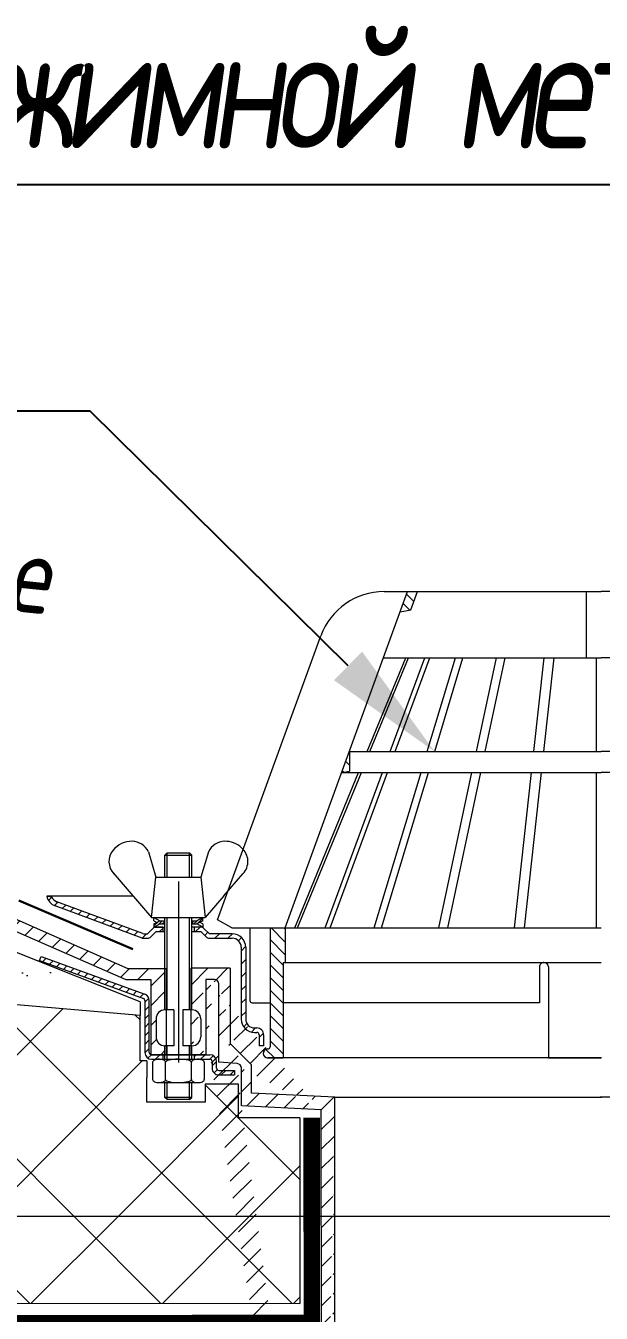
# Model space of a CAD drawing. Header units: millimetres. Extents: x -136099598 to 11807193, y 0 to 779331.
# Drawn here: x 724103 to 724693, y 385343 to 386664 of the extents above; entities that cross this region are included whole.
import ezdxf
from ezdxf import colors
from ezdxf.entities.mleader import LeaderData, LeaderLine
from ezdxf.math import Vec2, Vec3

# ---------------------------------------------------------------- set-up
doc = ezdxf.new("R2010")
doc.units = ezdxf.units.MM
doc.header["$MEASUREMENT"] = 0
doc.linetypes.add('DASHED', pattern=[19.05, 12.7, -6.35])
doc.layers.add('АР_Кровельный аэратор', color=250, linetype='Continuous')
doc.layers.add('АР_Тонкие', color=250, linetype='Continuous', lineweight=5)
doc.styles.add('Архитект', font='isocpeur.ttf', dxfattribs={"width": 0.8, "oblique": 8})
pattern_1 = [(45, (-85664.73, 159521.56), (-67.351921, 67.351921), []), (135, (-85664.73, 159521.56), (-67.351921, -67.351921), [])]

msp = doc.modelspace()

# ---------------------------------------------------------------- hatches: boundary and pattern name
at = {"layer": 'АР_Кровельный аэратор', "lineweight": 15}
h = msp.add_hatch(dxfattribs=at)
h.set_pattern_fill('AR-SAND', color=256, scale=1.8, style=0)
h.set_pattern_definition([(37.5, (-85664.73, 159521.56), (-2.8800563, 88.094383), [0, -69.4944, 0, -77.724, 0, -74.295]), (7.5, (-85664.73, 159521.56), (80.914191, 129.028518), [0, -37.4904, 0, -62.6364, 0, -24.003]), (327.5, (-85720.96, 159521.56), (142.3786266, 0.258693), [0, -22.86, 0, -82.296, 0, -107.442]), (317.5, (-85720.96, 159521.56), (137.440161, 40.127278), [0, -11.43, 0, -53.9496, 0, -61.722])])
h.paths.add_polyline_path([(724092.377, 385711.203), (724037.037, 385738.392), (723964.829, 385740.563), (723964.829, 385707.474), (723964.607, 385705.698), (723984.412, 385703.992, -0.95793233), (724000.628, 385703.294, -1), (723984.382, 385703.294, -0.02148576), (723984.412, 385703.992), (723964.607, 385705.698), (723960.272, 385671.023), (724219.965, 385648.653), (724219.962, 385662.521)])
h.paths.add_polyline_path([(723662.498, 385765.688), (723948.454, 385741.055, 0.02133015), (723953.225, 385740.849), (723956.957, 385740.846), (723956.937, 385708.399), (723956.875, 385708.425), (723957.134, 385706.341), (723897.761, 385711.456, 0.02133015), (723897.791, 385712.148, 0.95823064), (723881.576, 385712.85), (723794.925, 385720.314, 0.02133015), (723794.955, 385721.006, 0.95823064), (723778.739, 385721.709), (723692.088, 385729.173, 0.02133015), (723692.118, 385729.865, 0.95823064), (723675.903, 385730.567), (723668.042, 385731.244, 0.02133015), (723668.063, 385731.72, 0.41421356), (723662.48, 385737.31)])
h.paths.add_polyline_path([(723662.455, 385696.678), (723662.473, 385726.138, 0.38944259), (723668.042, 385731.244), (723675.903, 385730.567, 0.02133015), (723675.873, 385729.875, 0.95823064), (723692.088, 385729.173), (723778.739, 385721.709, 0.02133015), (723778.709, 385721.017, 0.95823064), (723794.925, 385720.314), (723881.576, 385712.85, 0.02133015), (723881.546, 385712.158, 0.95823064), (723897.761, 385711.456), (723957.134, 385706.341), (723961.54, 385670.914)])
edge = h.paths.add_edge_path()
edge.add_line((723016.925, 385821.299), (723016.925, 385787.333))
edge.add_line((723016.925, 385787.333), (723059.447, 385783.67))
edge.add_arc((723067.54, 385782.973), 8.123, -4.923417, 175.076583, ccw=False)
edge.add_line((723075.632, 385782.276), (723162.283, 385774.811))
edge.add_arc((723170.376, 385774.114), 8.123, -4.923417, 175.076583, ccw=False)
edge.add_line((723178.469, 385773.417), (723265.12, 385765.953))
edge.add_arc((723273.213, 385765.256), 8.123, -4.923417, 175.076583, ccw=False)
edge.add_line((723281.305, 385764.559), (723367.956, 385757.094))
edge.add_arc((723376.049, 385756.397), 8.123, -4.923417, 175.076583, ccw=False)
edge.add_line((723384.142, 385755.7), (723470.793, 385748.236))
edge.add_arc((723478.886, 385747.539), 8.123, -4.923417, 175.076583, ccw=False)
edge.add_line((723486.978, 385746.842), (723573.066, 385739.426))
edge.add_arc((723581.159, 385738.729), 8.123, -4.923417, 175.076583, ccw=False)
edge.add_line((723589.252, 385738.031), (723656.911, 385732.203))
edge.add_arc((723662.477, 385731.724), 5.586, 89.964353, 175.076583, ccw=False)
edge.add_line((723662.48, 385737.31), (723662.498, 385765.688))
edge.add_line((723662.498, 385765.688), (723016.925, 385821.299))
edge = h.paths.add_edge_path()
edge.add_line((723016.925, 385787.333), (723016.925, 385752.285))
edge.add_line((723016.925, 385752.285), (723662.455, 385696.678))
edge.add_line((723662.455, 385696.678), (723662.473, 385726.138))
edge.add_arc((723662.477, 385731.724), 5.586, 175.076583, 269.964353, ccw=False)
edge.add_line((723656.911, 385732.203), (723589.252, 385738.031))
edge.add_arc((723581.159, 385738.729), 8.123, 175.076583, 355.076583, ccw=False)
edge.add_line((723573.066, 385739.426), (723486.978, 385746.842))
edge.add_arc((723478.886, 385747.539), 8.123, 175.076583, 355.076583, ccw=False)
edge.add_line((723470.793, 385748.236), (723384.142, 385755.7))
edge.add_arc((723376.049, 385756.397), 8.123, 175.076583, 355.076583, ccw=False)
edge.add_line((723367.956, 385757.094), (723281.305, 385764.559))
edge.add_arc((723273.213, 385765.256), 8.123, 175.076583, 355.076583, ccw=False)
edge.add_line((723265.12, 385765.953), (723178.469, 385773.417))
edge.add_arc((723170.376, 385774.114), 8.123, 175.076583, 355.076583, ccw=False)
edge.add_line((723162.283, 385774.811), (723075.632, 385782.276))
edge.add_arc((723067.54, 385782.973), 8.123, 175.076583, 355.076583, ccw=False)
edge.add_line((723059.447, 385783.67), (723016.925, 385787.333))
h = msp.add_hatch(dxfattribs=at)
h.set_pattern_fill('ANSI37', color=256, scale=30, style=0)
h.set_pattern_definition(pattern_1)
h.paths.add_polyline_path([(727190.27, 385777.563), (726398.993, 385753.746), (725166.971, 385648.389), (725166.971, 385602.025), (725159.959, 385602.025), (725159.959, 385585.113), (725159.959, 385559.849), (725100.257, 385559.849), (725100.257, 385578.113), (725065.846, 385578.113), (725065.846, 385543.799), (725002.938, 385543.799), (725002.938, 385442.877), (726412.86, 385442.877), (727190.27, 385442.877)])
h.paths.add_polyline_path([(722979.73, 385597.372), (723092.71, 385590.542), (723016.925, 385566.705), (723016.925, 385442.877), (724383.971, 385442.877), (724384.02, 385543.735), (724321.112, 385543.721), (724321.105, 385578.036), (724286.694, 385578.028), (724286.698, 385559.764), (724226.996, 385559.752), (724226.991, 385585.016), (724226.987, 385601.928), (724219.975, 385601.927), (724219.965, 385648.653), (723016.925, 385752.285), (723016.925, 385627.525), (722979.73, 385615.935)])
h = msp.add_hatch(dxfattribs=at)
h.set_pattern_fill('ANSI31', color=256, scale=4.48, style=0)
h.set_pattern_definition([(45, (501265.037, 412872.382), (-10.0578869, 10.0578869), [])])
h.paths.add_polyline_path([(723880.779, 385769.336), (723880.782, 385757.837), (723949.306, 385757.852), (723957.234, 385765.783), (723957.233, 385769.352)])
h.paths.add_polyline_path([(723966.891, 385769.354), (723966.894, 385759.356), (723970.564, 385757.856), (724039.226, 385757.87), (724057.013, 385750.093, -0.62666967), (724065.77, 385746.265), (724205.883, 385685.004), (724231.294, 385685.004), (724231.294, 385608.359, 0.05592292), (724231.803, 385608.302), (724245.584, 385608.301), (724245.584, 385617.499, -0.41421356), (724236.385, 385626.698), (724236.385, 385645.095, -0.41421356), (724245.584, 385654.294), (724245.584, 385696.502), (724207.937, 385696.502), (724042.696, 385769.37)])
edge = h.paths.add_edge_path()
edge.add_line((724312.355, 385697.055), (724272.022, 385697.055))
edge.add_line((724272.022, 385697.055), (724272.029, 385608.3))
edge.add_line((724312.355, 385619.865), (724334.202, 385598.018))
edge.add_line((724312.355, 385697.055), (724312.355, 385619.865))
edge.add_line((724300.854, 385600.842), (724300.854, 385680.957))
edge.add_arc((724319.424, 385594.703), 4.599, 0, 85.307492)
edge.add_line((724324.024, 385555.784), (724324.024, 385594.703))
edge.add_line((724406.005, 385551.678), (724324.024, 385555.784))
edge.add_line((724334.202, 385569.09), (724334.202, 385598.018))
edge.add_line((724419.758, 385564.805), (724334.202, 385569.09))
edge.add_line((724419.994, 384851.447), (724419.813, 385564.805))
edge.add_line((724406.196, 384870.195), (724406.005, 385551.678))
edge.add_line((724287.474, 385685.556), (724287.474, 385608.3))
edge.add_line((724296.255, 385685.556), (724287.474, 385685.556))
edge.add_line((724272.031, 385608.301), (724291.595, 385608.301))
edge.add_line((724413.918, 384851.447), (724406.196, 384870.195))
edge.add_line((724419.994, 384852.716), (724418.723, 384851.447))
edge.add_line((724419.994, 384851.447), (724413.918, 384851.447))
edge = h.paths.add_edge_path(flags=17)
edge.add_arc((724296.255, 385680.957), 4.599, 0, 90)
h = msp.add_hatch(dxfattribs=at)
h.set_pattern_fill('KOVY', color=256, scale=2.299692, style=0)
h.set_pattern_definition([(45, (711215.0602, 386364.5518), (-1.62612747, 1.62612747), [])])
h.paths.add_polyline_path([(724244.576, 385742.494), (724244.655, 385742.573), (724244.655, 385745.714), (724240.309, 385745.714), (724234.167, 385742.494), (724234.167, 385739.274), (724240.309, 385742.494)])
h.paths.add_polyline_path([(724274.091, 385745.714), (724274.091, 385742.494), (724278.437, 385742.494), (724284.579, 385745.714), (724284.579, 385748.933), (724278.437, 385745.714)])
h = msp.add_hatch(dxfattribs=at)
h.set_pattern_fill('ANSI37', color=256, scale=30, style=0)
h.set_pattern_definition(pattern_1)
h.paths.add_polyline_path([(727190.27, 385442.877), (726396.832, 385442.877), (725002.938, 385442.877), (725002.938, 385352.919), (725566.699, 385352.919), (725628.039, 385307.662), (726099.022, 385307.662), (726132.129, 385281.979), (727190.27, 385281.33), (727190.27, 385306.516), (727266.055, 385330.353), (727103.181, 385340.199), (727190.27, 385367.336)])
h.paths.add_polyline_path([(723016.925, 385318.215), (723016.925, 385282.876), (723254.22, 385282.874), (723287.344, 385308.536), (723758.327, 385308.243), (723819.695, 385353.463), (724383.958, 385353.278), (724383.971, 385442.877), (723016.925, 385442.877), (723016.925, 385332.686), (723055.515, 385330.353)])

# ---------------------------------------------------------------- linework, layer by layer
for p, q in [((724369.006, 385738.459), (724494.56, 386083.413)), ((724470.427, 386083.412), (724693.261, 386083.413)), ((724501.008, 386073.303), (724493.583, 386080.728)), ((724497.849, 386064.624), (724504.687, 386083.413)), ((724504.479, 386082.841), (724503.907, 386083.413)), ((724678.059, 386015.342), (724678.059, 386083.413)), ((724916.095, 386083.413), (724693.261, 386083.413)), ((724487.027, 386062.716), (724497.849, 386064.624)), ((724496.854, 386064.448), (724490.112, 386071.19)), ((724299.621, 385746.85), (724405.598, 386038.019)), ((724453.165, 385919.215), (724492.751, 386015.342)), ((724455.903, 385919.215), (724495.489, 386015.342)), ((724469.783, 386015.341), (724693.261, 386015.342)), ((724476.58, 385919.215), (724512.072, 386015.342)), ((724481.869, 385919.215), (724517.361, 386015.342)), ((724514.761, 385919.215), (724543.74, 386015.342)), ((724522.336, 385919.215), (724551.366, 386015.342)), ((724565.107, 385919.215), (724585.599, 386015.342)), ((724574.269, 385919.215), (724594.76, 386015.342)), ((724624.187, 385919.214), (724634.794, 386015.342)), ((724634.405, 385919.214), (724645.012, 386015.342)), ((724687.974, 386015.342), (724687.974, 385919.214)), ((724916.739, 386015.342), (724693.261, 386015.342)), ((724434.797, 385918.361), (724434.569, 385918.589)), ((724434.796, 385919.214), (724693.261, 385919.214)), ((724434.797, 385919.215), (724434.797, 385899.147)), ((724951.727, 385919.215), (724693.261, 385919.214)), ((724434.797, 385905.352), (724431.097, 385909.051)), ((724378.728, 385738.459), (724444.334, 385897.771)), ((724381.466, 385738.459), (724447.072, 385897.771)), ((724409.841, 385738.459), (724468.662, 385897.771)), ((724415.13, 385738.459), (724473.952, 385897.771)), ((724426.991, 385897.77), (724693.261, 385897.77)), ((724426.992, 385897.771), (724434.797, 385899.147)), ((724429.012, 385898.127), (724427.626, 385899.514)), ((724460.269, 385738.459), (724508.297, 385897.771)), ((724467.749, 385738.459), (724515.861, 385897.771)), ((724526.576, 385738.459), (724560.536, 385897.771)), ((724535.737, 385738.459), (724569.697, 385897.771)), ((724604.241, 385738.459), (724621.821, 385897.771)), ((724614.459, 385738.459), (724632.039, 385897.771)), ((724687.974, 385897.77), (724687.974, 385738.459)), ((724959.532, 385897.771), (724693.261, 385897.77)), ((724228.613, 385816.488), (724236.376, 385790.328)), ((724247.883, 385815.409), (724245.584, 385813.11)), ((724245.584, 385813.11), (724273.18, 385813.11)), ((724245.584, 385790.328), (724245.584, 385813.11)), ((724247.883, 385815.409), (724270.88, 385815.409)), ((724247.883, 385790.328), (724247.883, 385815.409)), ((724270.88, 385790.328), (724270.88, 385815.409)), ((724270.88, 385815.409), (724273.18, 385813.11)), ((724273.18, 385790.328), (724273.18, 385813.11)), ((724290.133, 385816.488), (724282.37, 385790.328)), ((724192.43, 385794.814), (724231.777, 385748.933)), ((724231.777, 385748.933), (724236.376, 385790.328)), ((724236.376, 385790.328), (724282.37, 385790.328)), ((724282.37, 385790.328), (724286.97, 385748.933)), ((724259.366, 385785.879), (724259.384, 385600.313)), ((724207.937, 385696.502), (724042.696, 385769.37)), ((724212.86, 385770.991), (724124.306, 385770.991)), ((724124.306, 385770.991), (724129.386, 385770.183)), ((724126.089, 385766.613), (724129.472, 385769.996)), ((724132.07, 385761.371), (724135.622, 385764.923)), ((724222.189, 385728.062), (724133.009, 385760.985)), ((724223.011, 385732.662), (724134.602, 385765.299)), ((724140.238, 385758.316), (724143.819, 385761.897)), ((724306.103, 385771.243), (724286.97, 385748.933)), ((724219.965, 385648.653), (723016.925, 385752.285)), ((724205.883, 385685.004), (724039.226, 385757.87)), ((724148.436, 385755.29), (724152.016, 385758.871)), ((724156.633, 385752.264), (724160.214, 385755.845)), ((724164.83, 385749.238), (724168.411, 385752.818)), ((724173.027, 385746.211), (724176.608, 385749.792)), ((724181.225, 385743.185), (724184.805, 385746.766)), ((724231.777, 385748.933), (724286.97, 385748.933)), ((724234.167, 385748.933), (724240.309, 385745.714)), ((724234.167, 385745.714), (724234.167, 385748.933)), ((724245.584, 385654.294), (724245.584, 385748.933)), ((724247.883, 385654.294), (724247.883, 385748.933)), ((724270.88, 385654.294), (724270.88, 385748.933)), ((724273.18, 385654.294), (724273.18, 385748.933)), ((724284.579, 385748.933), (724278.437, 385745.714)), ((724284.579, 385745.714), (724284.579, 385748.933)), ((724314.076, 385738.59), (724299.621, 385746.85)), ((724189.422, 385740.159), (724193.003, 385743.74)), ((724197.619, 385737.133), (724201.2, 385740.714)), ((724205.816, 385734.107), (724209.397, 385737.688)), ((724214.013, 385731.081), (724217.594, 385734.662)), ((724233.25, 385737.929), (724227.698, 385732.377)), ((724236.502, 385734.677), (724230.95, 385729.125)), ((724234.167, 385742.494), (724240.309, 385745.714)), ((724234.167, 385745.714), (724237.238, 385744.104)), ((724234.167, 385742.494), (724234.167, 385739.274)), ((724234.167, 385739.274), (724240.309, 385742.494)), ((724234.167, 385739.274), (724245.584, 385739.274)), ((724236.502, 385734.677), (724245.603, 385734.677)), ((724243.304, 385739.274), (724236.503, 385739.274)), ((724240.056, 385734.677), (724243.303, 385737.924)), ((724240.309, 385745.714), (724245.584, 385745.714)), ((724240.309, 385742.494), (724245.584, 385742.494)), ((724243.264, 385734.677), (724243.303, 385734.716)), ((724243.303, 385739.276), (724243.303, 385734.677)), ((724244.576, 385742.494), (724244.655, 385742.573)), ((724244.655, 385745.714), (724244.655, 385742.494)), ((724273.18, 385745.714), (724278.437, 385745.714)), ((724273.18, 385742.494), (724278.437, 385742.494)), ((724284.579, 385739.275), (724273.18, 385739.274)), ((724273.199, 385734.677), (724282.3, 385734.677)), ((724274.091, 385742.494), (724274.091, 385745.714)), ((724275.499, 385739.276), (724275.499, 385734.677)), ((724276.992, 385734.677), (724281.592, 385739.276)), ((724277.703, 385739.274), (724277.701, 385739.276)), ((724284.579, 385745.714), (724278.437, 385742.494)), ((724284.579, 385739.274), (724278.437, 385742.494)), ((724284.579, 385742.494), (724281.508, 385744.104)), ((724287.852, 385729.125), (724282.3, 385734.677)), ((724284.579, 385742.494), (724284.579, 385739.274)), ((724291.104, 385732.377), (724285.552, 385737.929)), ((724286.328, 385730.649), (724289.581, 385733.901)), ((724314.076, 385738.59), (724693.262, 385738.59)), ((724332.671, 385738.46), (724332.671, 385663.949)), ((724353.368, 385738.459), (724353.368, 385616.576)), ((724369.006, 385723.971), (724354.518, 385738.459)), ((724369.006, 385736.98), (724367.527, 385738.459)), ((724369.006, 385738.459), (724369.006, 385703.044)), ((724222.211, 385728.055), (724226.533, 385732.377)), ((724223.782, 385727.778), (724227.698, 385727.778)), ((724224.604, 385732.377), (724227.698, 385732.377)), ((724314.594, 385732.377), (724291.104, 385732.377)), ((724291.104, 385727.778), (724314.594, 385727.778)), ((724296.822, 385727.778), (724301.422, 385732.377)), ((724310.187, 385727.778), (724314.785, 385732.376)), ((724320.976, 385725.203), (724324.229, 385728.456)), ((724369.006, 385710.962), (724353.368, 385726.6)), ((724219.962, 385662.521), (724093.345, 385713.222)), ((724116.819, 385704.874), (724118.392, 385709.196)), ((724118.392, 385709.196), (724224.964, 385670.406)), ((724123.594, 385707.302), (724120.005, 385703.714)), ((724273.199, 385711.543), (724273.18, 385711.543)), ((724323.792, 385714.654), (724328.376, 385719.238)), ((724323.792, 385718.579), (724323.792, 385644.989)), ((724328.392, 385718.579), (724328.392, 385644.989)), ((724366.707, 385700.252), (724353.368, 385713.591)), ((724116.819, 385704.874), (724223.391, 385666.084)), ((724130.739, 385704.702), (724127.151, 385701.113)), ((724137.884, 385702.101), (724134.296, 385698.512)), ((724145.03, 385699.5), (724141.441, 385695.912)), ((724152.175, 385696.899), (724148.587, 385693.311)), ((724159.321, 385694.299), (724155.732, 385690.71)), ((724246.725, 385696.502), (724207.937, 385696.502)), ((724246.725, 385696.502), (724246.733, 385608.3)), ((724272.022, 385697.055), (724272.029, 385608.3)), ((724312.355, 385697.055), (724272.022, 385697.055)), ((724312.355, 385697.055), (724312.355, 385619.865)), ((724323.792, 385701.29), (724328.392, 385705.889)), ((724366.707, 385687.243), (724353.368, 385700.582)), ((724366.707, 385703.044), (724366.706, 385605.077)), ((724366.707, 385703.044), (724369.006, 385703.044)), ((724369.006, 385703.044), (724635.084, 385703.043)), ((724629.79, 385698.444), (724629.79, 385661.649)), ((724630.996, 385703.043), (724693.262, 385703.043)), ((724638.989, 385698.444), (724638.989, 385605.077)), ((724166.466, 385691.698), (724162.878, 385688.109)), ((724173.611, 385689.097), (724170.023, 385685.509)), ((724180.757, 385686.496), (724177.168, 385682.908)), ((724187.902, 385683.896), (724184.314, 385680.307)), ((724195.048, 385681.295), (724191.459, 385677.706)), ((724231.294, 385685.004), (724205.883, 385685.004)), ((724231.294, 385608.359), (724231.294, 385685.004)), ((724287.474, 385685.556), (724287.474, 385608.3)), ((724296.255, 385685.556), (724287.474, 385685.556)), ((724300.854, 385600.842), (724300.854, 385680.957)), ((724323.792, 385687.925), (724328.392, 385692.524)), ((724366.707, 385674.234), (724353.368, 385687.573)), ((724202.193, 385678.694), (724198.605, 385675.106)), ((724209.338, 385676.093), (724205.75, 385672.505)), ((724216.484, 385673.492), (724212.895, 385669.904)), ((724223.629, 385670.892), (724220.041, 385667.303)), ((724323.792, 385674.56), (724328.392, 385679.16)), ((724366.707, 385661.225), (724353.368, 385674.564)), ((724219.962, 385662.521), (724219.965, 385648.653)), ((724228.998, 385666.515), (724224.904, 385662.421)), ((724224.904, 385663.923), (724224.904, 385610.601)), ((724229.504, 385658.322), (724224.904, 385653.723)), ((724229.503, 385610.601), (724229.504, 385663.923)), ((724254.783, 385654.294), (724245.584, 385654.294)), ((724254.783, 385654.294), (724254.783, 385617.499)), ((724273.18, 385654.294), (724263.981, 385654.294)), ((724263.981, 385654.294), (724263.981, 385617.499)), ((724323.792, 385661.196), (724328.392, 385665.795)), ((724334.971, 385661.65), (724353.368, 385661.65)), ((724366.707, 385648.216), (724353.368, 385661.555)), ((724629.79, 385661.649), (724366.707, 385661.649)), ((724219.975, 385601.927), (724219.965, 385648.653)), ((724229.504, 385649.624), (724224.904, 385645.025)), ((724229.504, 385640.926), (724224.904, 385636.327)), ((724236.385, 385645.095), (724236.385, 385626.698)), ((724282.379, 385645.095), (724282.379, 385626.698)), ((724323.792, 385647.831), (724328.392, 385652.431)), ((724366.707, 385635.207), (724353.368, 385648.546)), ((724229.504, 385632.228), (724224.904, 385627.629)), ((724326.334, 385637.008), (724329.658, 385640.332)), ((724334.283, 385631.593), (724338.48, 385635.79)), ((724337.59, 385635.79), (724339.888, 385635.79)), ((724337.59, 385631.191), (724339.888, 385631.191)), ((724342.188, 385626.133), (724346.589, 385630.534)), ((724342.188, 385628.891), (724342.188, 385617.393)), ((724346.787, 385628.891), (724346.787, 385617.393)), ((724366.707, 385622.198), (724353.368, 385635.537)), ((724229.504, 385623.53), (724224.904, 385618.931)), ((724229.504, 385614.832), (724224.913, 385610.242)), ((724254.783, 385617.499), (724245.584, 385617.499)), ((724245.584, 385603.701), (724245.584, 385617.499)), ((724247.883, 385603.701), (724247.883, 385617.499)), ((724273.18, 385617.499), (724263.981, 385617.499)), ((724270.88, 385603.701), (724270.88, 385617.499)), ((724273.18, 385603.701), (724273.18, 385617.499)), ((724312.355, 385619.865), (724334.202, 385598.018)), ((724346.787, 385617.393), (724342.188, 385617.393)), ((724366.706, 385609.189), (724353.368, 385622.528)), ((724226.987, 385601.928), (724219.975, 385601.927)), ((724226.987, 385601.928), (724226.991, 385585.016)), ((724231.669, 385608.3), (724228.13, 385604.761)), ((724287.474, 385608.3), (724231.294, 385608.3)), ((724231.803, 385608.302), (724246.735, 385608.301)), ((724231.803, 385603.702), (724243.302, 385603.702)), ((724232.014, 385608.3), (724246.733, 385608.3)), ((724240.367, 385608.3), (724235.769, 385603.702)), ((724239.466, 385603.701), (724279.298, 385603.701)), ((724243.302, 385608.301), (724243.302, 385603.702)), ((724243.302, 385603.702), (724246.735, 385603.702)), ((724246.733, 385608.3), (724286.994, 385608.3)), ((724246.735, 385603.702), (724275.497, 385603.702)), ((724259.382, 385603.701), (724259.382, 385603.701)), ((724259.382, 385603.701), (724259.382, 385603.701)), ((724272.031, 385608.301), (724291.595, 385608.301)), ((724275.497, 385608.301), (724275.497, 385603.702)), ((724277.488, 385608.3), (724275.497, 385606.309)), ((724275.497, 385603.702), (724291.595, 385603.702)), ((724286.768, 385608.3), (724282.17, 385603.702)), ((724295.096, 385607.347), (724291.45, 385603.702)), ((724298.494, 385601.465), (724293.895, 385596.866)), ((724293.895, 385601.402), (724293.895, 385594.597)), ((724298.494, 385594.597), (724298.494, 385601.402)), ((724357.81, 385605.077), (724349.068, 385613.818)), ((724350.609, 385605.077), (724357.508, 385605.077)), ((724351.069, 385605.077), (724366.706, 385605.077)), ((724693.455, 385605.132), (724351.163, 385605.081)), ((724638.989, 385605.076), (724693.097, 385605.076)), ((724232.827, 385600.623), (724232.827, 385582.861)), ((724246.105, 385582.861), (724246.105, 385600.649)), ((724272.659, 385582.861), (724272.659, 385600.623)), ((724285.936, 385600.623), (724285.936, 385582.861)), ((724299.225, 385592.916), (724296.049, 385589.74)), ((724300.794, 385592.297), (724316.889, 385592.297)), ((724319.801, 385599.287), (724300.854, 385600.842)), ((724307.887, 385592.297), (724303.287, 385587.698)), ((724316.889, 385592.019), (724312.568, 385587.698)), ((724316.889, 385592.297), (724316.889, 385587.698)), ((724324.024, 385555.784), (724324.024, 385594.703)), ((724334.202, 385569.09), (724334.202, 385598.018)), ((724226.996, 385559.752), (724226.991, 385585.016)), ((724239.466, 385579.784), (724279.298, 385579.784)), ((724245.584, 385564.606), (724245.584, 385579.784)), ((724247.883, 385562.306), (724247.883, 385579.784)), ((724270.88, 385562.306), (724270.88, 385579.784)), ((724273.18, 385564.606), (724273.18, 385579.784)), ((724321.105, 385578.036), (724286.694, 385578.028)), ((724286.694, 385578.028), (724286.698, 385559.764)), ((724300.794, 385587.698), (724316.889, 385587.698)), ((724321.112, 385543.721), (724321.105, 385578.036)), ((724273.18, 385564.606), (724245.584, 385564.606)), ((724247.883, 385562.306), (724245.584, 385564.606)), ((724270.88, 385562.306), (724247.883, 385562.306)), ((724270.88, 385562.306), (724273.18, 385564.606)), ((724419.758, 385564.805), (724334.202, 385569.09)), ((724419.758, 385564.805), (724693.463, 385564.848)), ((724419.994, 384851.447), (724419.813, 385564.805)), ((724965.74, 385564.805), (724692.035, 385564.848)), ((724286.698, 385559.764), (724226.996, 385559.752)), ((724406.005, 385551.678), (724324.024, 385555.784)), ((724406.196, 384870.195), (724406.005, 385551.678)), ((724384.02, 385543.735), (724321.112, 385543.721)), ((724384.02, 385543.735), (724383.958, 385353.278)), ((723016.925, 385442.877), (727190.27, 385442.877)), ((723819.695, 385353.463), (724384.02, 385353.277))]:
    msp.add_line(p, q, dxfattribs=at)
msp.add_lwpolyline([(724306.103, 385771.243), (724325.49, 385793.913, 0.43812753), (724324.079, 385820.631, -438.27021963)], format="xyb", dxfattribs=at)
at = {"layer": 'АР_Кровельный аэратор', "lineweight": 15, "const_width": 16.8, "flags": 128}
msp.add_lwpolyline([(724396.103, 385543.775), (724396.147, 385333.194), (723830.535, 385333.014), (723765.453, 385287.937), (723286.218, 385287.838), (723286.218, 385287.838)], dxfattribs=at)
at = {"layer": 'АР_Кровельный аэратор', "lineweight": 15}
for centre, radius, start, end in [((724470.428, 386014.422), 68.991, 89.999921, 159.999843), ((724211.931, 385801.666), 25.647, 89.919739, 139.922872), ((724211.342, 385808.139), 19.183, 25.799649, 88.202762), ((724307.43, 385808.117), 19.216, 91.868984, 154.172846), ((724306.803, 385801.675), 25.647, 47.655952, 90.091384), ((724206.133, 385806.566), 18.053, 139.911749, 224.495814), ((724137.788, 385773.929), 13.798, 192.294879, 249.737608), ((724137.788, 385773.929), 9.199, 204.030286, 249.737608), ((724236.502, 385734.677), 4.599, 88.367266, 135), ((724282.3, 385734.677), 4.599, 45, 91.632734), ((724223.782, 385732.377), 4.599, 249.737607, 270.000612), ((724224.604, 385736.977), 4.599, 249.737609, 270.000619), ((724227.698, 385732.377), 4.599, 270.000575, 315), ((724291.104, 385732.377), 4.599, 225, 269.99998), ((724314.594, 385718.579), 13.798, 359.999885, 89.999753), ((724314.594, 385718.579), 9.199, 0, 89.999978), ((724634.389, 385698.444), 4.599, 89.999843, 179.999921), ((724634.389, 385698.444), 4.599, 359.999921, 89.999843), ((724296.255, 385680.957), 4.599, 0, 90), ((724222.605, 385663.923), 6.899, 359.999641, 69.999641), ((724222.605, 385663.923), 2.3, 359.999641, 69.999641), ((724245.584, 385645.095), 9.199, 90, 180), ((724273.18, 385645.095), 9.199, 0, 90), ((724334.971, 385663.949), 2.3, 179.999921, 269.999843), ((724337.59, 385644.989), 13.798, 179.999885, 269.999752), ((724337.59, 385644.989), 9.199, 179.999889, 269.99998), ((724339.888, 385628.891), 6.899, 359.999766, 89.999944), ((724339.888, 385628.891), 2.3, 359.999752, 89.999752), ((724245.584, 385626.698), 9.199, 180, 270), ((724273.18, 385626.698), 9.199, 270, 0), ((724351.069, 385616.576), 2.3, 269.999843, 359.999921), ((724231.803, 385610.601), 6.899, 179.999641, 269.999641), ((724231.803, 385610.601), 2.3, 179.999641, 269.999641), ((724234.598, 385600.561), 1.772, 135.572893, 177.981231), ((724236.512, 385598.755), 4.402, 113.279034, 136.227183), ((724239.25, 385592.153), 11.55, 88.927548, 112.812108), ((724239.823, 385592.8), 10.893, 65.400667, 89.183911), ((724242.628, 385599.032), 4.059, 41.611658, 64.786099), ((724244.386, 385600.577), 1.718, 0.657559, 42.030202), ((724248.241, 385599.534), 2.527, 118.833538, 139.274977), ((724251.911, 385592.564), 10.403, 102.13101, 118.029685), ((724258.65, 385561.809), 41.888, 89.8988, 102.302292), ((724260.432, 385564.433), 39.25, 76.896538, 89.317671), ((724267.209, 385593.462), 9.441, 60.768737, 77.015522), ((724270.64, 385599.667), 2.35, 39.351865, 59.891476), ((724274.414, 385600.562), 1.757, 137.154587, 177.151708), ((724276.175, 385598.976), 4.126, 115.137669, 137.634308), ((724278.929, 385592.829), 10.862, 91.118998, 114.516766), ((724279.514, 385592.153), 11.55, 67.187933, 91.072478), ((724282.252, 385598.755), 4.402, 43.772899, 66.721011), ((724284.166, 385600.561), 1.772, 2.018909, 44.427197), ((724291.595, 385601.402), 6.899, 359.999641, 89.999641), ((724291.595, 385601.402), 2.3, 359.999641, 89.999641), ((724351.069, 385609.677), 4.599, 89.999843, 179.999921), ((724351.069, 385609.677), 4.599, 179.999921, 269.999843), ((724246.989, 385600.598), 0.884, 138.639883, 180.094212), ((724271.79, 385600.602), 0.868, 359.679342, 39.805301), ((724300.794, 385594.597), 6.899, 179.999641, 269.999766), ((724300.794, 385594.597), 2.3, 179.999641, 269.999753), ((724319.424, 385594.703), 4.599, 0, 85.307492), ((724234.598, 385582.924), 1.772, 182.018675, 224.427045), ((724236.512, 385584.729), 4.402, 223.77276, 246.720935), ((724239.25, 385591.332), 11.55, 247.187862, 271.072432), ((724239.787, 385590.848), 11.059, 270.433341, 294.092281), ((724242.56, 385584.543), 4.171, 294.671916, 317.539566), ((724244.36, 385582.917), 1.746, 317.037941, 358.17767), ((724247.02, 385582.897), 0.916, 182.242977, 222.904071), ((724248.337, 385584.07), 2.68, 222.104474, 241.851078), ((724252.074, 385591.364), 10.874, 242.620928, 258.126773), ((724258.727, 385622.427), 42.642, 257.965358, 270.277148), ((724259.418, 385634.334), 54.551, 269.492895, 274.950272), ((724261.242, 385615.076), 35.207, 274.697532, 282.013901), ((724266.241, 385592.615), 12.2, 281.00498, 295.90883), ((724270.227, 385584.328), 3.004, 296.599908, 315.596209), ((724271.695, 385582.915), 0.967, 314.500619, 355.240286), ((724274.434, 385582.928), 1.777, 182.99596, 223.976142), ((724276.282, 385584.65), 4.303, 223.385026, 245.959244), ((724279.019, 385591.043), 11.257, 246.49716, 270.055972), ((724279.327, 385593.362), 13.579, 269.877925, 280.65911), ((724280.164, 385589.234), 9.367, 280.298333, 294.123276), ((724282.252, 385584.729), 4.402, 293.279046, 316.227222), ((724284.166, 385582.924), 1.772, 315.572935, 357.981322)]:
    msp.add_arc(centre, radius, start, end, dxfattribs=at)
at = {"layer": 'АР_Тонкие', "color": 5, "linetype": 'DASHED', "lineweight": 30, "ltscale": 10}
msp.add_lwpolyline([(724212.437, 385716.718), (724037.807, 385791.269), (723016.925, 385902.81)], dxfattribs=at)

# ---------------------------------------------------------------- texts
at = {"layer": 'АР_Кровельный аэратор', "lineweight": 15, "style": 'Архитект', "oblique": 8, "width": 0.8}
msp.add_text('Местное понижение ', height=80, rotation=354.068438, dxfattribs=at).set_placement((723332.646, 386142.024))

# ---------------------------------------------------------------- leaders
at = {"layer": 'АР_Кровельный аэратор', "lineweight": 15}
ml = msp.add_multileader_mtext('Standard', dxfattribs=at)
ml.set_content('{\\T0.85;Прижимной металлический фланец}', color=256, style='Архитект')
ml.set_leader_properties()
ml.build(insert=Vec2(0, 0))
ml.multileader.update_dxf_attribs({"text_left_attachment_type": 6, "text_right_attachment_type": 6, "dogleg_length": 50, "arrow_head_size": 125})
ctx = ml.context
ctx.base_point, ctx.char_height, ctx.arrow_head_size, ctx.landing_gap_size, ctx.plane_origin = Vec3(723845.86, 386500.449), 125, 125, 12.5, Vec3(726771.858, 384077.226)
ctx.left_attachment, ctx.right_attachment = 6, 6
notes = []
notes.append((ctx, [(0, (1, 1, 0), (725767.519, 386500.449), (-1, 0), 50, [(0, [(725359.553, 385758.006)], 0, [])])]))
ctx.mtext.insert, ctx.mtext.flow_direction = Vec3(723858.36, 386662.949), 5
ml = msp.add_multileader_mtext('Standard', dxfattribs=at)
ml.set_content('Фильтр от листьев', color=256, style='Архитект')
ml.set_leader_properties()
ml.build(insert=Vec2(0, 0))
ml.multileader.update_dxf_attribs({"text_left_attachment_type": 6, "text_right_attachment_type": 6, "dogleg_length": 50, "arrow_head_size": 125})
ctx = ml.context
ctx.base_point, ctx.char_height, ctx.arrow_head_size, ctx.landing_gap_size, ctx.plane_origin = Vec3(722846.405, 386268.552), 125, 125, 12.5, Vec3(726911.747, 383873.636)
ctx.left_attachment, ctx.right_attachment = 6, 6
notes.append((ctx, [(0, (1, 1, 0), (724168.973, 386268.552), (-1, 0), 50, [(0, [(724522.336, 385919.215)], 0, [])])]))
ctx.mtext.insert, ctx.mtext.flow_direction = Vec3(722858.905, 386431.052), 5
for ctx, leaders in notes:
    for number, flags, end, landing, length, lines in leaders:
        leader = LeaderData()
        leader.index, (leader.has_last_leader_line, leader.has_dogleg_vector, leader.attachment_direction) = number, flags
        leader.last_leader_point, leader.dogleg_vector, leader.dogleg_length = Vec3(end), Vec3(landing), length
        for number, points, colour, breaks in lines:
            line = LeaderLine()
            line.index, line.vertices, line.color, line.breaks = number, Vec3.list(points), colors.encode_raw_color(colour), breaks
            leader.lines.append(line)
        ctx.leaders.append(leader)

doc.saveas('drawing.dxf')
